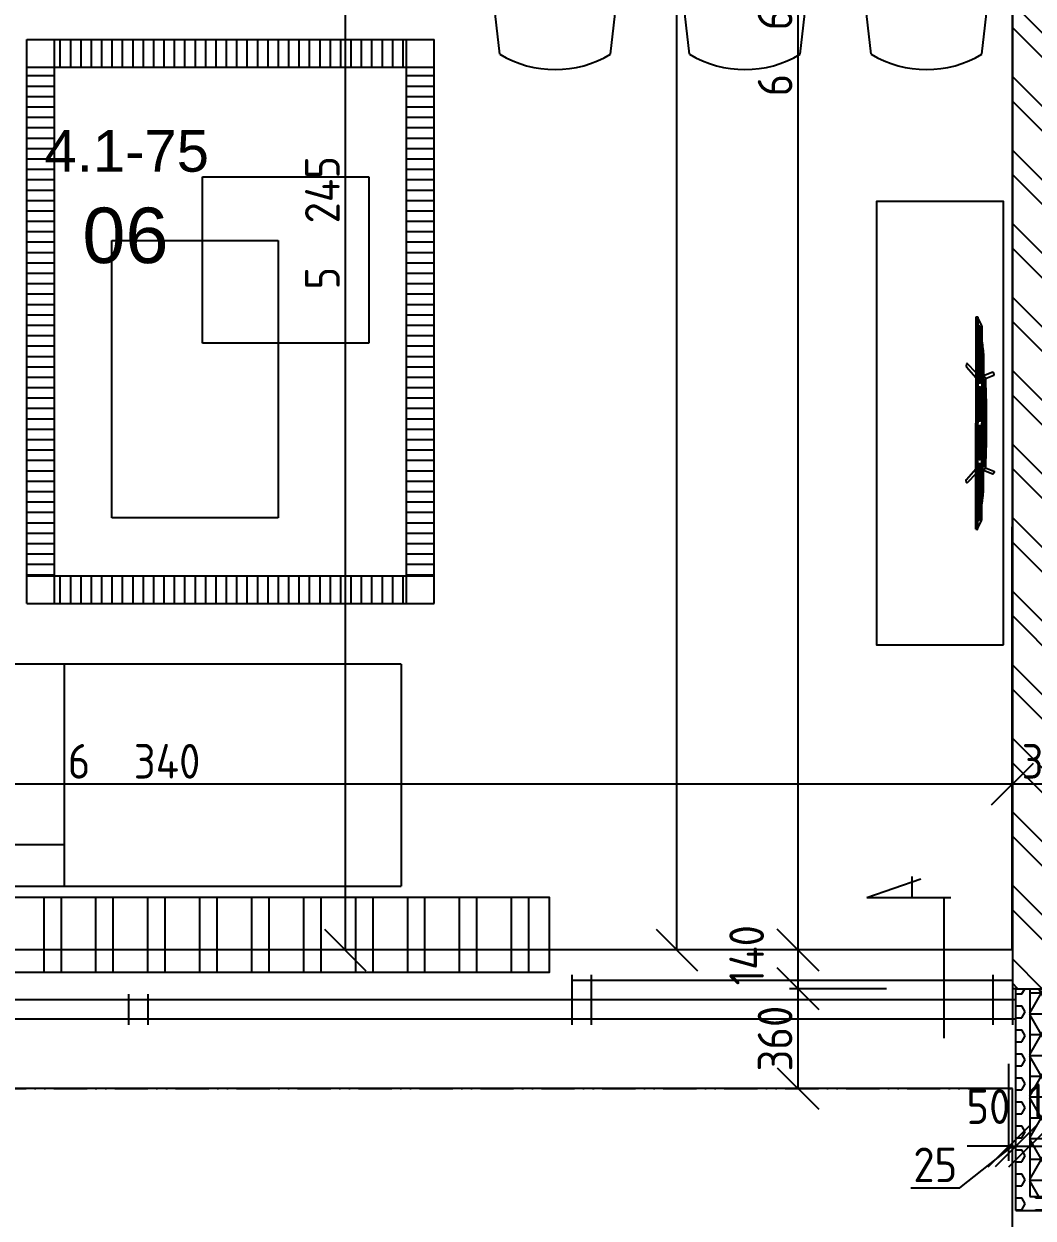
# Model space of a CAD drawing. Extents: x 4511820 to 5180432, y -1526536 to -944957.
# Drawn here: x 5010473 to 5014116, y -1081696 to -1077388 of the extents above; entities that cross this region are included whole.
import ezdxf

# ---------------------------------------------------------------- set-up
doc = ezdxf.new("R2010")
doc.units = 0
doc.header["$MEASUREMENT"] = 0
doc.linetypes.add('ACAD_ISO12W100', pattern=[22, 12, -3, 0.5, -3, 0.5, -3])
doc.layers.get('0').update_dxf_attribs({"linetype": 'CONTINUOUS'})
doc.layers.get('Defpoints').update_dxf_attribs({"color": 61, "linetype": 'CONTINUOUS'})
for name, color, linetype in [('KÓTY', 4, 'CONTINUOUS'), ('MÚRY', 1, 'CONTINUOUS'), ('OKNÁ', 143, 'CONTINUOUS'), ('Plochy', 41, 'CONTINUOUS'), ('POPIS', 7, 'CONTINUOUS'), ('TENKÁ', 7, 'CONTINUOUS'), ('Z-Kúrenie', 101, 'CONTINUOUS'), ('ZARIADENIE', 47, 'CONTINUOUS'), ('ŠRAFY', 82, 'CONTINUOUS')]:
    doc.layers.add(name, color=color, linetype=linetype)
doc.styles.add('ARIAL', font='arial.ttf')
doc.styles.add('STYLE1', font='isocp.shx')
doc.dimstyles.new('STANDARD-50', dxfattribs={"dimtxt": 125, "dimasz": 150, "dimexe": 10, "dimexo": 200, "dimgap": 20, "dimtad": 1, "dimdsep": 46, "dimlunit": 6, "dimtxsty": 'STYLE1', "dimblk1": 'OBLIQUE', "dimblk2": 'OBLIQUE', "dimsah": 1, "dimcen": 2.5, "dimse1": 1, "dimse2": 1, "dimadec": 0, "dimazin": 0, "dimtfac": 1, "dimtmove": 1, "dimatfit": 3, "dimldrblk": 'OBLIQUE', "dimfxl": 1, "dimtolj": 1, "dimtzin": 0, "dimarcsym": 0})

# ---------------------------------------------------------------- blocks, each defined once
blk = doc.blocks.new('_OBLIQUE')
at = {"color": 0, "linetype": 'ByBlock'}
blk.add_line((-0.5, -0.5), (0.5, 0.5), dxfattribs=at)
blk = doc.blocks.new('*D13200')
at = {"layer": 'Defpoints', "color": 0}
for p in [(4981761, -1079768.2), (5040921, -1079768.2), (5040921, -1085787.9)]:
    blk.add_point(p, dxfattribs=at)
at = {"layer": 'KÓTY', "color": 0, "lineweight": -2}
blk.add_line((4981761, -1085787.9), (5040921, -1085787.9), dxfattribs=at)
at = {"layer": 'KÓTY', "color": 0, "linetype": 'ByBlock', "lineweight": -2, "xscale": 150, "yscale": 150, "zscale": 150, "rotation": 180}
blk.add_blockref('_OBLIQUE', (4981761, -1085787.9), dxfattribs=at)
at = {"layer": 'KÓTY', "color": 0, "linetype": 'ByBlock', "lineweight": -2, "xscale": 150, "yscale": 150, "zscale": 150}
blk.add_blockref('_OBLIQUE', (5040921, -1085787.9), dxfattribs=at)
at = {"layer": 'KÓTY', "color": 0, "insert": (5011341, -1085705.3), "char_height": 125, "attachment_point": 5, "style": 'STYLE1'}
blk.add_mtext('\\A1;59ﾠ160', dxfattribs=at)
blk = doc.blocks.new('*D13204')
at = {"layer": 'Defpoints', "color": 0}
for p in [(5014041, -1080803.2), (5014341, -1080803.2), (5014041, -1085087.9)]:
    blk.add_point(p, dxfattribs=at)
at = {"layer": 'KÓTY', "color": 0, "lineweight": -2}
blk.add_line((5014341, -1085087.9), (5014041, -1085087.9), dxfattribs=at)
at = {"layer": 'KÓTY', "color": 0, "linetype": 'ByBlock', "lineweight": -2, "xscale": 150, "yscale": 150, "zscale": 150, "rotation": 180}
blk.add_blockref('_OBLIQUE', (5014041, -1085087.9), dxfattribs=at)
at = {"layer": 'KÓTY', "color": 0, "linetype": 'ByBlock', "lineweight": -2, "xscale": 150, "yscale": 150, "zscale": 150}
blk.add_blockref('_OBLIQUE', (5014341, -1085087.9), dxfattribs=at)
at = {"layer": 'KÓTY', "color": 0, "insert": (5014191, -1085005.4), "char_height": 125, "attachment_point": 5, "style": 'STYLE1'}
blk.add_mtext('\\A1;300', dxfattribs=at)
blk = doc.blocks.new('*D13205')
at = {"layer": 'Defpoints', "color": 0}
for p in [(5007701, -1080728.2), (5014041, -1080803.2), (5007701, -1085087.9)]:
    blk.add_point(p, dxfattribs=at)
at = {"layer": 'KÓTY', "color": 0, "lineweight": -2}
blk.add_line((5014041, -1085087.9), (5007701, -1085087.9), dxfattribs=at)
at = {"layer": 'KÓTY', "color": 0, "linetype": 'ByBlock', "lineweight": -2, "xscale": 150, "yscale": 150, "zscale": 150, "rotation": 180}
blk.add_blockref('_OBLIQUE', (5007701, -1085087.9), dxfattribs=at)
at = {"layer": 'KÓTY', "color": 0, "linetype": 'ByBlock', "lineweight": -2, "xscale": 150, "yscale": 150, "zscale": 150}
blk.add_blockref('_OBLIQUE', (5014041, -1085087.9), dxfattribs=at)
at = {"layer": 'KÓTY', "color": 0, "insert": (5010871, -1085005.3), "char_height": 125, "attachment_point": 5, "style": 'STYLE1'}
blk.add_mtext('\\A1;6ﾠ340', dxfattribs=at)
blk = doc.blocks.new('stol 1900')
at = {"layer": 'ZARIADENIE', "ltscale": 0.25}
for p, q in [((4397518.8, -1339724.1), (4397468.8, -1340168.2)), ((4397918.8, -1339724.1), (4397968.8, -1340168.2)), ((4398203.5, -1339724.1), (4398153.5, -1340168.2)), ((4398603.5, -1339724.1), (4398653.5, -1340168.2)), ((4398859.2, -1339724.1), (4398809.2, -1340168.2)), ((4399259.2, -1339724.1), (4399309.2, -1340168.2)), ((4397968.8, -1340168.2), (4397468.8, -1340168.2)), ((4398153.5, -1340168.2), (4398653.5, -1340168.2)), ((4398809.2, -1340168.2), (4399309.2, -1340168.2)), ((4399339, -1340237.9), (4397439, -1340237.9)), ((4397439, -1341237.9), (4397439, -1340237.9)), ((4399339, -1341237.9), (4399339, -1340237.9)), ((4399339, -1341237.9), (4397439, -1341237.9)), ((4397518.8, -1341751.6), (4397468.8, -1341307.5)), ((4397968.8, -1341307.5), (4397468.8, -1341307.5)), ((4397918.8, -1341751.6), (4397968.8, -1341307.5)), ((4398203.5, -1341751.6), (4398153.5, -1341307.5)), ((4398153.5, -1341307.5), (4398653.5, -1341307.5)), ((4398603.5, -1341751.6), (4398653.5, -1341307.5)), ((4398859.2, -1341751.6), (4398809.2, -1341307.5)), ((4398809.2, -1341307.5), (4399309.2, -1341307.5)), ((4399259.2, -1341751.6), (4399309.2, -1341307.5))]:
    blk.add_line(p, q, dxfattribs=at)
for centre, start, end in [((4397718.8, -1340054.1), 58.7834, 121.2166), ((4398403.5, -1340054.1), 58.7834, 121.2166), ((4399059.2, -1340054.1), 58.7834, 121.2166), ((4397718.8, -1341421.6), 238.7834, 301.2166), ((4398403.5, -1341421.6), 238.7834, 301.2166), ((4399059.2, -1341421.6), 238.7834, 301.2166)]:
    blk.add_arc(centre, 385.9, start, end, dxfattribs=at)
blk = doc.blocks.new('Tv06_top_cad-block.com')
at = {"color": 0}
for points in [[(-161.1, -3.4), (-173.3, 26.2, 0.359324), (-175.3, 27.3, 0.097501), (-182.8, 24.2, 0.350578), (-183.5, 22.1), (-171.1, -10.4)], [(161.1, -3.4), (173.3, 26.2, -0.359324), (175.3, 27.3, -0.097501), (182.8, 24.2, -0.350578), (183.5, 22.1), (171.1, -10.4)], [(-381.9, -38.8, -0.13121), (-383.2, -32.7, -0.169032), (-383, -32.3), (-381.8, -31.1, -0.205713), (-381.3, -30.9), (-378.5, -30.9, 0.118206), (-376.2, -30.4), (-351.4, -18.4, -0.105648), (-345.8, -17), (0, -17)], [(-339.3, -21.2), (-339.3, -21.2, 0.099639), (-344.3, -22.2), (-349.2, -24.6, 0.215889), (-350.7, -26.3, 0.476075), (-349.4, -28, 0.244765)], [(-295.5, -17), (-282, -15, -0.02037), (-255.8, -12, -0.012056), (-227.2, -10.7), (-169.3, -10.7)], [(-182.5, -38.8), (-214.4, -69.1, 0.250582), (-215, -71, 0.266718), (-214.3, -71.9, 0.084688)], [(-214.3, -71.9), (-207.3, -73.1, 0.211205), (-203.3, -72.1), (-165.2, -38.8)], [(-181.8, -17), (-178.5, -14, -0.213415), (-177.3, -13.6), (0, -13.6)], [(-172.1, -13.6, -0.072098), (-159.2, -3, -0.121861), (-158.4, -2.8)], [(-170.1, -10.6, -0.053076), (-160.2, -2.9), (-158.4, -2.8)], [(-147.6, -13.6), (-147.6, -7.5, -0.414214), (-147.4, -7.3), (-146.5, -7.3, -0.414214), (-146.3, -7.5), (-146.3, -13.6)], [(-146.8, -28, 0.414214), (-145, -26.2), (-145, -23, 0.414214), (-146.8, -21.2)], [(-143.9, -13.6), (-143.9, -7.5, -0.414214), (-143.7, -7.3), (-142.7, -7.3, -0.414214), (-142.6, -7.5), (-142.6, -13.6)], [(-140.2, -13.6), (-140.2, -7.5, -0.414214), (-140, -7.3), (-139, -7.3, -0.414214), (-138.8, -7.5), (-138.8, -13.6)], [(-136.4, -13.6), (-136.4, -7.5, -0.414214), (-136.3, -7.3), (-135.3, -7.3, -0.414214), (-135.1, -7.5), (-135.1, -13.6)], [(-132.7, -13.6), (-132.7, -7.5, -0.414214), (-132.5, -7.3), (-131.6, -7.3, -0.414214), (-131.4, -7.5), (-131.4, -13.6)], [(-128.8, -28, -0.414214), (-130.6, -26.2), (-130.6, -23, -0.414214), (-128.8, -21.2)], [(-129, -13.6), (-129, -7.5, -0.414214), (-128.8, -7.3), (-127.9, -7.3, -0.414214), (-127.7, -7.5), (-127.7, -13.6)], [(-125.3, -13.6), (-125.3, -7.5, -0.414214), (-125.1, -7.3), (-124.1, -7.3, -0.414214), (-124, -7.5), (-124, -13.6)], [(-121.6, -13.6), (-121.6, -7.5, -0.414214), (-121.4, -7.3), (-120.4, -7.3, -0.414214), (-120.2, -7.5), (-120.2, -13.6)], [(-117.8, -13.6), (-117.8, -7.5, -0.414214), (-117.7, -7.3), (-116.7, -7.3, -0.414214), (-116.5, -7.5), (-116.5, -13.6)], [(-114.1, -13.6), (-114.1, -7.5, -0.414214), (-113.9, -7.3), (-113, -7.3, -0.414214), (-112.8, -7.5), (-112.8, -13.6)], [(-110.4, -13.6), (-110.4, -7.5, -0.414214), (-110.2, -7.3), (-109.3, -7.3, -0.414214), (-109.1, -7.5), (-109.1, -13.6)], [(-106.7, -13.6), (-106.7, -7.5, -0.414214), (-106.5, -7.3), (-105.5, -7.3, -0.414214), (-105.4, -7.5), (-105.4, -13.6)], [(-103, -13.6), (-103, -7.5, -0.414214), (-102.8, -7.3), (-101.8, -7.3, -0.414214), (-101.6, -7.5), (-101.6, -13.6)], [(-99.2, -13.6), (-99.2, -7.5, -0.414214), (-99.1, -7.3), (-98.1, -7.3, -0.414214), (-97.9, -7.5), (-97.9, -13.6)], [(-95.5, -13.6), (-95.5, -7.5, -0.414214), (-95.3, -7.3), (-94.4, -7.3, -0.414214), (-94.2, -7.5), (-94.2, -13.6)], [(-91.8, -13.6), (-91.8, -7.5, -0.414214), (-91.6, -7.3), (-90.7, -7.3, -0.414214), (-90.5, -7.5), (-90.5, -13.6)], [(-88.1, -13.6), (-88.1, -7.5, -0.414214), (-87.9, -7.3), (-86.9, -7.3, -0.414214), (-86.8, -7.5), (-86.8, -13.6)], [(-84.4, -13.6), (-84.4, -7.5, -0.414214), (-84.2, -7.3), (-83.2, -7.3, -0.414214), (-83, -7.5), (-83, -13.6)], [(-80.6, -13.6), (-80.6, -7.5, -0.414214), (-80.5, -7.3), (-79.5, -7.3, -0.414214), (-79.3, -7.5), (-79.3, -13.6)], [(-76.9, -13.6), (-76.9, -7.5, -0.414214), (-76.7, -7.3), (-75.8, -7.3, -0.414214), (-75.6, -7.5), (-75.6, -13.6)], [(-73.2, -13.6), (-73.2, -7.5, -0.414214), (-73, -7.3), (-72.1, -7.3, -0.414214), (-71.9, -7.5), (-71.9, -13.6)], [(-69.5, -13.6), (-69.5, -7.5, -0.414214), (-69.3, -7.3), (-68.3, -7.3, -0.414214), (-68.2, -7.5), (-68.2, -13.6)], [(-65.8, -13.6), (-65.8, -7.5, -0.414214), (-65.6, -7.3), (-64.6, -7.3, -0.414214), (-64.4, -7.5), (-64.4, -13.6)], [(-62, -13.6), (-62, -7.5, -0.414214), (-61.9, -7.3), (-60.9, -7.3, -0.414214), (-60.7, -7.5), (-60.7, -13.6)], [(-58.3, -13.6), (-58.3, -7.5, -0.414214), (-58.1, -7.3), (-57.2, -7.3, -0.414214), (-57, -7.5), (-57, -13.6)], [(-54.6, -13.6), (-54.6, -7.5, -0.414214), (-54.4, -7.3), (-53.5, -7.3, -0.414214), (-53.3, -7.5), (-53.3, -13.6)], [(-50.9, -13.6), (-50.9, -7.5, -0.414214), (-50.7, -7.3), (-49.7, -7.3, -0.414214), (-49.6, -7.5), (-49.6, -13.6)], [(-47.2, -13.6), (-47.2, -7.5, -0.414214), (-47, -7.3), (-46, -7.3, -0.414214), (-45.8, -7.5), (-45.8, -13.6)], [(-43.4, -13.6), (-43.4, -7.5, -0.414214), (-43.3, -7.3), (-42.3, -7.3, -0.414214), (-42.1, -7.5), (-42.1, -13.6)], [(-39.7, -13.6), (-39.7, -7.5, -0.414214), (-39.5, -7.3), (-38.6, -7.3, -0.414214), (-38.4, -7.5), (-38.4, -13.6)], [(-36, -13.6), (-36, -7.5, -0.414214), (-35.8, -7.3), (-34.9, -7.3, -0.414214), (-34.7, -7.5), (-34.7, -13.6)], [(-32.3, -13.6), (-32.3, -7.5, -0.414214), (-32.1, -7.3), (-31.1, -7.3, -0.414214), (-31, -7.5), (-31, -13.6)], [(-28.6, -13.6), (-28.6, -7.5, -0.414214), (-28.4, -7.3), (-27.4, -7.3, -0.414214), (-27.2, -7.5), (-27.2, -13.6)], [(-24.8, -13.6), (-24.8, -7.5, -0.414214), (-24.7, -7.3), (-23.7, -7.3, -0.414214), (-23.5, -7.5), (-23.5, -13.6)], [(-21.1, -13.6), (-21.1, -7.5, -0.414214), (-20.9, -7.3), (-20, -7.3, -0.414214), (-19.8, -7.5), (-19.8, -13.6)], [(-17.4, -13.6), (-17.4, -7.5, -0.414214), (-17.2, -7.3), (-16.3, -7.3, -0.414214), (-16.1, -7.5), (-16.1, -13.6)], [(-13.7, -13.6), (-13.7, -7.5, -0.414214), (-13.5, -7.3), (-12.5, -7.3, -0.414214), (-12.4, -7.5), (-12.4, -13.6)], [(-10, -13.6), (-10, -7.5, -0.414214), (-9.8, -7.3), (-8.8, -7.3, -0.414214), (-8.6, -7.5), (-8.6, -13.6)], [(-10, -28, 0.414214), (-8.2, -26.2), (-8.2, -23, 0.414214), (-10, -21.2)], [(-6.2, -13.6), (-6.2, -7.5, -0.414214), (-6.1, -7.3), (-5.1, -7.3, -0.414214), (-4.9, -7.5), (-4.9, -13.6)], [(-2.5, -13.6), (-2.5, -7.5, -0.414214), (-2.3, -7.3), (-1.4, -7.3, -0.414214), (-1.2, -7.5), (-1.2, -13.6)], [(181.8, -17), (178.5, -14, 0.213415), (177.3, -13.6), (0, -13.6)], [(381.9, -38.8, 0.13121), (383.2, -32.7, 0.169032), (383, -32.3), (381.8, -31.1, 0.205713), (381.3, -30.9), (378.5, -30.9, -0.118206), (376.2, -30.4), (351.4, -18.4, 0.105648), (345.8, -17), (0, -17)], [(2.5, -13.6), (2.5, -7.5, 0.414214), (2.3, -7.3), (1.4, -7.3, 0.414214), (1.2, -7.5), (1.2, -13.6)], [(6.2, -13.6), (6.2, -7.5, 0.414214), (6.1, -7.3), (5.1, -7.3, 0.414214), (4.9, -7.5), (4.9, -13.6)], [(10, -28, -0.414214), (8.2, -26.2), (8.2, -23, -0.414214), (10, -21.2)], [(10, -13.6), (10, -7.5, 0.414214), (9.8, -7.3), (8.8, -7.3, 0.414214), (8.6, -7.5), (8.6, -13.6)], [(13.7, -13.6), (13.7, -7.5, 0.414214), (13.5, -7.3), (12.5, -7.3, 0.414214), (12.4, -7.5), (12.4, -13.6)], [(17.4, -13.6), (17.4, -7.5, 0.414214), (17.2, -7.3), (16.3, -7.3, 0.414214), (16.1, -7.5), (16.1, -13.6)], [(21.1, -13.6), (21.1, -7.5, 0.414214), (20.9, -7.3), (20, -7.3, 0.414214), (19.8, -7.5), (19.8, -13.6)], [(24.8, -13.6), (24.8, -7.5, 0.414214), (24.7, -7.3), (23.7, -7.3, 0.414214), (23.5, -7.5), (23.5, -13.6)], [(28.6, -13.6), (28.6, -7.5, 0.414214), (28.4, -7.3), (27.4, -7.3, 0.414214), (27.2, -7.5), (27.2, -13.6)], [(32.3, -13.6), (32.3, -7.5, 0.414214), (32.1, -7.3), (31.1, -7.3, 0.414214), (31, -7.5), (31, -13.6)], [(36, -13.6), (36, -7.5, 0.414214), (35.8, -7.3), (34.9, -7.3, 0.414214), (34.7, -7.5), (34.7, -13.6)], [(39.7, -13.6), (39.7, -7.5, 0.414214), (39.5, -7.3), (38.6, -7.3, 0.414214), (38.4, -7.5), (38.4, -13.6)], [(43.4, -13.6), (43.4, -7.5, 0.414214), (43.3, -7.3), (42.3, -7.3, 0.414214), (42.1, -7.5), (42.1, -13.6)], [(47.2, -13.6), (47.2, -7.5, 0.414214), (47, -7.3), (46, -7.3, 0.414214), (45.8, -7.5), (45.8, -13.6)], [(50.9, -13.6), (50.9, -7.5, 0.414214), (50.7, -7.3), (49.7, -7.3, 0.414214), (49.6, -7.5), (49.6, -13.6)], [(54.6, -13.6), (54.6, -7.5, 0.414214), (54.4, -7.3), (53.5, -7.3, 0.414214), (53.3, -7.5), (53.3, -13.6)], [(58.3, -13.6), (58.3, -7.5, 0.414214), (58.1, -7.3), (57.2, -7.3, 0.414214), (57, -7.5), (57, -13.6)], [(62, -13.6), (62, -7.5, 0.414214), (61.9, -7.3), (60.9, -7.3, 0.414214), (60.7, -7.5), (60.7, -13.6)], [(65.8, -13.6), (65.8, -7.5, 0.414214), (65.6, -7.3), (64.6, -7.3, 0.414214), (64.4, -7.5), (64.4, -13.6)], [(69.5, -13.6), (69.5, -7.5, 0.414214), (69.3, -7.3), (68.3, -7.3, 0.414214), (68.2, -7.5), (68.2, -13.6)], [(73.2, -13.6), (73.2, -7.5, 0.414214), (73, -7.3), (72.1, -7.3, 0.414214), (71.9, -7.5), (71.9, -13.6)], [(76.9, -13.6), (76.9, -7.5, 0.414214), (76.7, -7.3), (75.8, -7.3, 0.414214), (75.6, -7.5), (75.6, -13.6)], [(80.6, -13.6), (80.6, -7.5, 0.414214), (80.5, -7.3), (79.5, -7.3, 0.414214), (79.3, -7.5), (79.3, -13.6)], [(84.4, -13.6), (84.4, -7.5, 0.414214), (84.2, -7.3), (83.2, -7.3, 0.414214), (83, -7.5), (83, -13.6)], [(88.1, -13.6), (88.1, -7.5, 0.414214), (87.9, -7.3), (86.9, -7.3, 0.414214), (86.8, -7.5), (86.8, -13.6)], [(91.8, -13.6), (91.8, -7.5, 0.414214), (91.6, -7.3), (90.7, -7.3, 0.414214), (90.5, -7.5), (90.5, -13.6)], [(95.5, -13.6), (95.5, -7.5, 0.414214), (95.3, -7.3), (94.4, -7.3, 0.414214), (94.2, -7.5), (94.2, -13.6)], [(99.2, -13.6), (99.2, -7.5, 0.414214), (99.1, -7.3), (98.1, -7.3, 0.414214), (97.9, -7.5), (97.9, -13.6)], [(103, -13.6), (103, -7.5, 0.414214), (102.8, -7.3), (101.8, -7.3, 0.414214), (101.6, -7.5), (101.6, -13.6)], [(106.7, -13.6), (106.7, -7.5, 0.414214), (106.5, -7.3), (105.5, -7.3, 0.414214), (105.4, -7.5), (105.4, -13.6)], [(110.4, -13.6), (110.4, -7.5, 0.414214), (110.2, -7.3), (109.3, -7.3, 0.414214), (109.1, -7.5), (109.1, -13.6)], [(114.1, -13.6), (114.1, -7.5, 0.414214), (113.9, -7.3), (113, -7.3, 0.414214), (112.8, -7.5), (112.8, -13.6)], [(117.8, -13.6), (117.8, -7.5, 0.414214), (117.7, -7.3), (116.7, -7.3, 0.414214), (116.5, -7.5), (116.5, -13.6)], [(121.6, -13.6), (121.6, -7.5, 0.414214), (121.4, -7.3), (120.4, -7.3, 0.414214), (120.2, -7.5), (120.2, -13.6)], [(125.3, -13.6), (125.3, -7.5, 0.414214), (125.1, -7.3), (124.1, -7.3, 0.414214), (124, -7.5), (124, -13.6)], [(129, -13.6), (129, -7.5, 0.414214), (128.8, -7.3), (127.9, -7.3, 0.414214), (127.7, -7.5), (127.7, -13.6)], [(128.8, -28, 0.414214), (130.6, -26.2), (130.6, -23, 0.414214), (128.8, -21.2)], [(132.7, -13.6), (132.7, -7.5, 0.414214), (132.5, -7.3), (131.6, -7.3, 0.414214), (131.4, -7.5), (131.4, -13.6)], [(136.4, -13.6), (136.4, -7.5, 0.414214), (136.3, -7.3), (135.3, -7.3, 0.414214), (135.1, -7.5), (135.1, -13.6)], [(140.2, -13.6), (140.2, -7.5, 0.414214), (140, -7.3), (139, -7.3, 0.414214), (138.8, -7.5), (138.8, -13.6)], [(143.9, -13.6), (143.9, -7.5, 0.414214), (143.7, -7.3), (142.7, -7.3, 0.414214), (142.6, -7.5), (142.6, -13.6)], [(146.8, -28, -0.414214), (145, -26.2), (145, -23, -0.414214), (146.8, -21.2)], [(147.6, -13.6), (147.6, -7.5, 0.414214), (147.4, -7.3), (146.5, -7.3, 0.414214), (146.3, -7.5), (146.3, -13.6)], [(172.1, -13.6, 0.072098), (159.2, -3, 0.121861), (158.4, -2.8)], [(170.1, -10.6, 0.053076), (160.2, -2.9), (158.4, -2.8)], [(214.3, -71.9), (207.3, -73.1, -0.211205), (203.3, -72.1), (165.2, -38.8)], [(295.5, -17), (282, -15, 0.02037), (255.8, -12, 0.012056), (227.2, -10.7), (169.3, -10.7)], [(182.5, -38.8), (214.4, -69.1, -0.250582), (215, -71, -0.266718), (214.3, -71.9, -0.084688)], [(339.3, -21.2), (339.3, -21.2, -0.099639), (344.3, -22.2), (349.2, -24.6, -0.215889), (350.7, -26.3, -0.476075), (349.4, -28, -0.244765)]]:
    blk.add_lwpolyline(points, format="xyb", dxfattribs=at)
for points in [[(-381.9, -38.8), (0, -38.8)], [(-378.5, -30.9), (0, -30.9)], [(-349.4, -28), (-146.8, -28)], [(-339.3, -21.2), (-146.8, -21.2)], [(-158.6, -6.5), (0, -6.5)], [(-128.8, -21.2), (-10, -21.2)], [(-128.8, -28), (-10, -28)], [(158.6, -6.5), (0, -6.5)], [(378.5, -30.9), (0, -30.9)], [(381.9, -38.8), (0, -38.8)], [(128.8, -21.2), (10, -21.2)], [(128.8, -28), (10, -28)], [(339.3, -21.2), (146.8, -21.2)], [(349.4, -28), (146.8, -28)]]:
    blk.add_lwpolyline(points, dxfattribs=at)
for centre, radius, start, end in [((0, -4564), 4564, 90, 91.9893), ((0, -4564), 4564, 88.0107, 90), ((-170.5, -10.1), 0.6, 200.9784, 314.0295), ((170.5, -10.1), 0.6, 225.9705, 339.0216)]:
    blk.add_arc(centre, radius, start, end, dxfattribs=at)
blk = doc.blocks.new('TV')
at = {"layer": 'ZARIADENIE', "color": 8}
blk.add_blockref('Tv06_top_cad-block.com', (4448198.7, -1316337.8), dxfattribs=at)
blk = doc.blocks.new('*D20470')
at = {"layer": 'Defpoints', "color": 0}
for p in [(5014041, -1080130.5), (5014041, -1080130.5), (5014341, -1080130.5)]:
    blk.add_point(p, dxfattribs=at)
at = {"layer": 'KÓTY', "color": 0, "lineweight": -2}
blk.add_line((5014341, -1080130.5), (5014041, -1080130.5), dxfattribs=at)
at = {"layer": 'KÓTY', "color": 0, "linetype": 'ByBlock', "lineweight": -2, "xscale": 150, "yscale": 150, "zscale": 150, "rotation": 180}
blk.add_blockref('_OBLIQUE', (5014041, -1080130.5), dxfattribs=at)
at = {"layer": 'KÓTY', "color": 0, "linetype": 'ByBlock', "lineweight": -2, "xscale": 150, "yscale": 150, "zscale": 150}
blk.add_blockref('_OBLIQUE', (5014341, -1080130.5), dxfattribs=at)
at = {"layer": 'KÓTY', "color": 0, "insert": (5014191, -1080048), "char_height": 125, "attachment_point": 5, "style": 'STYLE1'}
blk.add_mtext('\\A1;300', dxfattribs=at)
blk = doc.blocks.new('*D20471')
at = {"layer": 'Defpoints', "color": 0}
for p in [(5007701, -1080130.5), (5007701, -1080130.5), (5014041, -1080130.5)]:
    blk.add_point(p, dxfattribs=at)
at = {"layer": 'KÓTY', "color": 0, "lineweight": -2}
blk.add_line((5014041, -1080130.5), (5007701, -1080130.5), dxfattribs=at)
at = {"layer": 'KÓTY', "color": 0, "linetype": 'ByBlock', "lineweight": -2, "xscale": 150, "yscale": 150, "zscale": 150, "rotation": 180}
blk.add_blockref('_OBLIQUE', (5007701, -1080130.5), dxfattribs=at)
at = {"layer": 'KÓTY', "color": 0, "linetype": 'ByBlock', "lineweight": -2, "xscale": 150, "yscale": 150, "zscale": 150}
blk.add_blockref('_OBLIQUE', (5014041, -1080130.5), dxfattribs=at)
at = {"layer": 'KÓTY', "color": 0, "insert": (5010871, -1080047.9), "char_height": 125, "attachment_point": 5, "style": 'STYLE1'}
blk.add_mtext('\\A1;6ﾠ340', dxfattribs=at)
blk = doc.blocks.new('*D20673')
at = {"layer": 'Defpoints', "color": 0}
for p in [(5014041, -1074118.2), (5013267, -1080728.2), (5014041, -1080728.2)]:
    blk.add_point(p, dxfattribs=at)
at = {"layer": 'KÓTY', "color": 0, "lineweight": -2}
blk.add_line((5013267, -1074118.2), (5013267, -1080728.2), dxfattribs=at)
at = {"layer": 'KÓTY', "color": 0, "linetype": 'ByBlock', "lineweight": -2, "xscale": 150, "yscale": 150, "zscale": 150}
for p, rotation in [((5013267, -1074118.2), 90), ((5013267, -1080728.2), 270)]:
    blk.add_blockref('_OBLIQUE', p, dxfattribs=dict(at, rotation=rotation))
at = {"layer": 'KÓTY', "color": 0, "insert": (5013184.5, -1077423.2), "char_height": 125, "attachment_point": 5, "rotation": 90, "style": 'STYLE1'}
blk.add_mtext('\\A1;6ﾠ610', dxfattribs=at)
blk = doc.blocks.new('*D20674')
at = {"layer": 'Defpoints', "color": 0}
for p in [(5014041, -1080728.2), (5013267, -1080868.2), (5014041, -1080868.2)]:
    blk.add_point(p, dxfattribs=at)
at = {"layer": 'KÓTY', "color": 0, "lineweight": -2}
blk.add_line((5013267, -1080728.2), (5013267, -1080868.2), dxfattribs=at)
at = {"layer": 'KÓTY', "color": 0, "linetype": 'ByBlock', "lineweight": -2, "xscale": 150, "yscale": 150, "zscale": 150}
for p, rotation in [((5013267, -1080728.2), 90), ((5013267, -1080868.2), 270)]:
    blk.add_blockref('_OBLIQUE', p, dxfattribs=dict(at, rotation=rotation))
at = {"layer": 'KÓTY', "color": 0, "insert": (5013082, -1080747.4), "char_height": 125, "attachment_point": 5, "rotation": 90, "style": 'STYLE1'}
blk.add_mtext('\\A1;140', dxfattribs=at)
blk = doc.blocks.new('*D20675')
at = {"layer": 'Defpoints', "color": 0}
for p in [(5012830, -1072868.2), (5014041, -1072868.2), (5013981, -1080728.2)]:
    blk.add_point(p, dxfattribs=at)
at = {"layer": 'KÓTY', "color": 0, "lineweight": -2}
blk.add_line((5012830, -1080728.2), (5012830, -1072868.2), dxfattribs=at)
at = {"layer": 'KÓTY', "color": 0, "linetype": 'ByBlock', "lineweight": -2, "xscale": 150, "yscale": 150, "zscale": 150}
for p, rotation in [((5012830, -1072868.2), 90), ((5012830, -1080728.2), 270)]:
    blk.add_blockref('_OBLIQUE', p, dxfattribs=dict(at, rotation=rotation))
at = {"layer": 'KÓTY', "color": 0, "insert": (5012747.5, -1076798.2), "char_height": 125, "attachment_point": 5, "rotation": 90, "style": 'STYLE1'}
blk.add_mtext('\\A1;7ﾠ860', dxfattribs=at)
blk = doc.blocks.new('*D20684')
at = {"layer": 'Defpoints', "color": 0}
for p in [(5011201, -1075483.2), (5011201, -1080728.2), (5011633, -1080728.2)]:
    blk.add_point(p, dxfattribs=at)
at = {"layer": 'KÓTY', "color": 0, "lineweight": -2}
blk.add_line((5011633, -1075483.2), (5011633, -1080728.2), dxfattribs=at)
at = {"layer": 'KÓTY', "color": 0, "linetype": 'ByBlock', "lineweight": -2, "xscale": 150, "yscale": 150, "zscale": 150}
for p, rotation in [((5011633, -1075483.2), 90), ((5011633, -1080728.2), 270)]:
    blk.add_blockref('_OBLIQUE', p, dxfattribs=dict(at, rotation=rotation))
at = {"layer": 'KÓTY', "color": 0, "insert": (5011550.5, -1078105.7), "char_height": 125, "attachment_point": 5, "rotation": 90, "style": 'STYLE1'}
blk.add_mtext('\\A1;5ﾠ245', dxfattribs=at)
blk = doc.blocks.new('*D21105')
at = {"layer": 'Defpoints', "color": 0}
for p in [(5013267, -1080868.2), (5013267, -1081228.2), (5013267, -1081228.2)]:
    blk.add_point(p, dxfattribs=at)
at = {"layer": 'KÓTY', "color": 0, "lineweight": -2}
blk.add_line((5013267, -1080868.2), (5013267, -1081228.2), dxfattribs=at)
at = {"layer": 'KÓTY', "color": 0, "linetype": 'ByBlock', "lineweight": -2, "xscale": 150, "yscale": 150, "zscale": 150}
for p, rotation in [((5013267, -1080868.2), 90), ((5013267, -1081228.2), 270)]:
    blk.add_blockref('_OBLIQUE', p, dxfattribs=dict(at, rotation=rotation))
at = {"layer": 'KÓTY', "color": 0, "insert": (5013184.5, -1081048.2), "char_height": 125, "attachment_point": 5, "rotation": 90, "style": 'STYLE1'}
blk.add_mtext('\\A1;360', dxfattribs=at)
blk = doc.blocks.new('*D47886')
at = {"layer": 'Defpoints', "color": 0}
for p in [(5014103.5, -1081436.2), (5014278.5, -1081436.2), (5014278.5, -1081436.2)]:
    blk.add_point(p, dxfattribs=at)
at = {"layer": 'KÓTY', "color": 0, "lineweight": -2}
blk.add_line((5014103.5, -1081436.2), (5014278.5, -1081436.2), dxfattribs=at)
at = {"layer": 'KÓTY', "color": 0, "linetype": 'ByBlock', "lineweight": -2, "xscale": 150, "yscale": 150, "zscale": 150, "rotation": 180}
blk.add_blockref('_OBLIQUE', (5014103.5, -1081436.2), dxfattribs=at)
at = {"layer": 'KÓTY', "color": 0, "linetype": 'ByBlock', "lineweight": -2, "xscale": 150, "yscale": 150, "zscale": 150}
blk.add_blockref('_OBLIQUE', (5014278.5, -1081436.2), dxfattribs=at)
at = {"layer": 'KÓTY', "color": 0, "insert": (5014207.5, -1081271.5), "char_height": 125, "attachment_point": 5, "style": 'STYLE1'}
blk.add_mtext('\\A1;175', dxfattribs=at)
blk = doc.blocks.new('*D47889')
at = {"layer": 'Defpoints', "color": 0}
for p in [(5014053.5, -1081436.2), (5014103.5, -1081436.2), (5014103.5, -1081436.2)]:
    blk.add_point(p, dxfattribs=at)
at = {"layer": 'KÓTY', "color": 0, "lineweight": -2}
blk.add_line((5014053.5, -1081436.2), (5014103.5, -1081436.2), dxfattribs=at)
at = {"layer": 'KÓTY', "color": 0, "linetype": 'ByBlock', "lineweight": -2, "xscale": 150, "yscale": 150, "zscale": 150, "rotation": 180}
blk.add_blockref('_OBLIQUE', (5014053.5, -1081436.2), dxfattribs=at)
at = {"layer": 'KÓTY', "color": 0, "linetype": 'ByBlock', "lineweight": -2, "xscale": 150, "yscale": 150, "zscale": 150}
blk.add_blockref('_OBLIQUE', (5014103.5, -1081436.2), dxfattribs=at)
at = {"layer": 'KÓTY', "color": 0, "insert": (5013954.5, -1081293.5), "char_height": 125, "attachment_point": 5, "style": 'STYLE1'}
blk.add_mtext('\\A1;50', dxfattribs=at)
blk = doc.blocks.new('*D47890')
at = {"layer": 'Defpoints', "color": 0}
for p in [(5014028.5, -1080868.2), (5014053.5, -1080868.2), (5014053.5, -1081436.2)]:
    blk.add_point(p, dxfattribs=at)
at = {"layer": 'KÓTY', "color": 0, "lineweight": -2}
for p, q in [((5013851.5, -1081586), (5014041, -1081436.2)), ((5014028.5, -1081436.2), (5013878.5, -1081436.2)), ((5014028.5, -1081436.2), (5014053.5, -1081436.2)), ((5014053.5, -1081436.2), (5014203.5, -1081436.2)), ((5013674, -1081586), (5013851.5, -1081586))]:
    blk.add_line(p, q, dxfattribs=at)
at = {"layer": 'KÓTY', "color": 0, "linetype": 'ByBlock', "lineweight": -2, "xscale": 150, "yscale": 150, "zscale": 150}
blk.add_blockref('_OBLIQUE', (5014028.5, -1081436.2), dxfattribs=at)
at = {"layer": 'KÓTY', "color": 0, "linetype": 'ByBlock', "lineweight": -2, "xscale": 150, "yscale": 150, "zscale": 150, "rotation": 180}
blk.add_blockref('_OBLIQUE', (5014053.5, -1081436.2), dxfattribs=at)
at = {"layer": 'KÓTY', "color": 0, "insert": (5013762.8, -1081503.5), "char_height": 125, "attachment_point": 5, "style": 'STYLE1'}
blk.add_mtext('\\A1;25', dxfattribs=at)
blk = doc.blocks.new('*D47894')
at = {"layer": 'Defpoints', "color": 0}
for p in [(5014041, -1081698.2), (5014237.8, -1081698.2), (5014041, -1083848.2)]:
    blk.add_point(p, dxfattribs=at)
at = {"layer": 'KÓTY', "color": 0, "lineweight": -2}
blk.add_line((5014237.8, -1083848.2), (5014237.8, -1081698.2), dxfattribs=at)
at = {"layer": 'KÓTY', "color": 0, "linetype": 'ByBlock', "lineweight": -2, "xscale": 150, "yscale": 150, "zscale": 150}
for p, rotation in [((5014237.8, -1081698.2), 90), ((5014237.8, -1083848.2), 270)]:
    blk.add_blockref('_OBLIQUE', p, dxfattribs=dict(at, rotation=rotation))
at = {"layer": 'KÓTY', "color": 0, "insert": (5014155.3, -1082773.2), "char_height": 125, "attachment_point": 5, "rotation": 90, "style": 'STYLE1'}
blk.add_mtext('\\A1;2ﾠ150', dxfattribs=at)

msp = doc.modelspace()

# ---------------------------------------------------------------- hatches: boundary and pattern name
at = {"layer": 'Z-Kúrenie', "linetype": 'Continuous'}
h = msp.add_hatch(dxfattribs=at)
h.set_pattern_fill('ANSI32', color=256, scale=500, angle=225)
h.set_pattern_definition([(270, (3889170.8, -6167419.67), (187.5, -3e-14), []), (270, (3889108.3, -6167482.17), (187.5, -3e-14), [])])
h.paths.add_polyline_path([(5009370, -1080808.172), (5012370, -1080808.172), (5012370, -1080539.172), (5009370, -1080539.172)])
at = {"layer": 'ŠRAFY'}
h = msp.add_hatch(dxfattribs=at)
h.set_pattern_fill('ANSI32', color=256, scale=500, angle=90)
h.set_pattern_definition([(135, (515810.9, 44482.1), (-132.5825215, -132.5825215), []), (135, (515810.9, 44570.48), (-132.5825215, -132.5825215), [])])
h.paths.add_polyline_path([(5014041, -1074118.172), (5014041, -1080868.172), (5014341, -1080868.172), (5014341, -1077263.172), (5014341, -1077148.172), (5014341, -1075298.172), (5014341, -1075183.172), (5014341, -1074283.172), (5014341, -1074118.172)])
h.paths.add_polyline_path([(5014047.201, -1079922.98), (5014334.799, -1079922.98), (5014334.799, -1080172.98), (5014047.201, -1080172.98)], flags=24)
h = msp.add_hatch(dxfattribs=at)
h.set_pattern_fill('HEX', color=256, scale=200)
h.paths.add_polyline_path([(5014278.5, -1080868.172), (5014278.5, -1081618.172), (5014103.5, -1081618.172), (5014103.5, -1080868.172), (5014053.5, -1080868.172), (5014053.5, -1081668.172), (5014328.5, -1081668.172), (5014328.5, -1080868.172)])
h.paths.add_polyline_path([(5014076.25, -1081146.5), (5014338.75, -1081146.5), (5014338.75, -1081396.5), (5014076.25, -1081396.5)], flags=9)
at = {"layer": 'ŠRAFY', "ltscale": 0.25}
h = msp.add_hatch(dxfattribs=at)
h.set_pattern_fill('NET3', color=256, scale=600)
h.set_pattern_definition([(0, (487257.18, 67666.36), (0, 75), []), (60, (487257.18, 67666.36), (-64.9519053, 37.5), []), (120, (487257.18, 67666.36), (-64.9519053, -37.5), [])])
h.paths.add_polyline_path([(5014103.5, -1080868.172), (5014103.5, -1081618.172), (5014278.5, -1081618.172), (5014278.5, -1080868.172)])
h.paths.add_polyline_path([(5014076.25, -1081146.5), (5014338.75, -1081146.5), (5014338.75, -1081396.5), (5014076.25, -1081396.5)], flags=9)

# ---------------------------------------------------------------- linework, layer by layer
at = {"layer": 'KÓTY', "ltscale": 0.25}
msp.add_line((5013586.657, -1080868.172), (5013236.657, -1080868.172), dxfattribs=at)
msp.add_line((5013586.657, -1080868.172), (5013236.657, -1080868.172), dxfattribs=at)
at = {"layer": 'KÓTY', "ltscale": 25}
msp.add_line((5014028.5, -1081489.575), (5014028.5, -1081139.575), dxfattribs=at)
at = {"layer": 'MÚRY'}
for p, q in [((5014041, -1074118.172), (5014041, -1080868.172)), ((5014053.5, -1080868.172), (5014041, -1080868.172)), ((5014053.5, -1081668.172), (5014053.5, -1080868.172)), ((5014053.5, -1081668.172), (5014328.5, -1081668.172))]:
    msp.add_line(p, q, dxfattribs=at)
at = {"layer": 'OKNÁ', "ltscale": 0.25}
for p, q in [((5013711, -1080473.5), (5013515.5, -1080540.5)), ((5013678, -1080464), (5013678, -1080540.5)), ((5013819.5, -1080540.5), (5013515.5, -1080540.5)), ((5013794.5, -1081046.5), (5013794.5, -1080540.5)), ((5012451, -1080818.172), (5012451, -1080928.172)), ((5012521, -1080818.172), (5012521, -1080928.172)), ((5012521, -1080818.172), (5012521, -1080928.172)), ((5013971, -1080818.172), (5013971, -1080928.172)), ((5014041, -1080818.172), (5014041, -1080928.172)), ((5014041, -1080838.172), (5012451, -1080838.172)), ((5013971, -1080868.172), (5013971, -1080978.172)), ((5014041, -1080868.172), (5014041, -1080978.172)), ((5014053.5, -1080908.172), (5000748.5, -1080908.172)), ((5010851, -1080888.172), (5010851, -1080998.172)), ((5010851, -1080888.172), (5010851, -1080998.172)), ((5010921, -1080888.172), (5010921, -1080998.172)), ((5012451, -1080888.172), (5012451, -1080998.172)), ((5012521, -1080888.172), (5012521, -1080998.172)), ((5012521, -1080888.172), (5012521, -1080998.172)), ((5013971, -1080888.172), (5013971, -1080998.172)), ((5014041, -1080888.172), (5014041, -1080998.172)), ((5014041, -1080888.172), (5014041, -1080998.172)), ((5014041, -1080888.172), (5014041, -1080998.172)), ((5014041, -1080888.172), (5014041, -1080998.172)), ((5014053.5, -1080978.172), (5000748.5, -1080978.172))]:
    msp.add_line(p, q, dxfattribs=at)
at = {"layer": 'Plochy'}
for points in [[(5007701, -1080728.172), (5007701, -1076208.172), (5008216, -1076208.172), (5008216, -1075118.172), (5007701, -1075118.172), (5007701, -1074733.172), (5011086, -1074733.172), (5011086, -1075483.172), (5011201, -1075483.172), (5011201, -1074618.172), (5014041, -1074618.172), (5014039, -1080728.172)], [(5014041, -1081228.172), (5000811, -1081228.172), (5000811, -1083878.172), (5014041, -1083878.172)]]:
    msp.add_lwpolyline(points, close=True, dxfattribs=at)
at = {"layer": 'TENKÁ', "linetype": 'ACAD_ISO12W100', "ltscale": 10}
for p, q in [((5014041, -1080728.172), (5007699, -1080728.172)), ((4981761, -1081228.172), (5014053.5, -1081228.172))]:
    msp.add_line(p, q, dxfattribs=at)
at = {"layer": 'TENKÁ'}
for p, q in [((5014053.5, -1080868.172), (5014328.5, -1080868.172)), ((5014103.5, -1080868.172), (5014103.5, -1081618.172)), ((5014103.5, -1081618.172), (5014278.5, -1081618.172))]:
    msp.add_line(p, q, dxfattribs=at)
at = {"layer": 'Z-Kúrenie', "linetype": 'Continuous'}
msp.add_lwpolyline([(5009370, -1080539.172), (5009370, -1080808.172), (5012370, -1080808.172), (5012370, -1080539.172)], close=True, dxfattribs=at)
at = {"layer": 'ZARIADENIE', "color": 66, "ltscale": 0.25}
for p, q in [((5010483.244, -1077443.921), (5011953.645, -1077443.921)), ((5010483.244, -1079478.498), (5010483.244, -1077443.921)), ((5010583.244, -1079478.498), (5010583.244, -1077443.921)), ((5010603.378, -1077443.921), (5010603.378, -1077543.921)), ((5010640.878, -1077443.921), (5010640.878, -1077543.921)), ((5010678.378, -1077443.921), (5010678.378, -1077543.921)), ((5010715.878, -1077443.921), (5010715.878, -1077543.921)), ((5010753.378, -1077443.921), (5010753.378, -1077543.921)), ((5010790.878, -1077443.921), (5010790.878, -1077543.921)), ((5010828.378, -1077443.921), (5010828.378, -1077543.921)), ((5010865.878, -1077443.921), (5010865.878, -1077543.921)), ((5010903.378, -1077443.921), (5010903.378, -1077543.921)), ((5010940.878, -1077443.921), (5010940.878, -1077543.921)), ((5010978.378, -1077443.921), (5010978.378, -1077543.921)), ((5011015.878, -1077443.921), (5011015.878, -1077543.921)), ((5011053.378, -1077443.921), (5011053.378, -1077543.921)), ((5011090.878, -1077443.921), (5011090.878, -1077543.921)), ((5011128.378, -1077443.921), (5011128.378, -1077543.921)), ((5011165.878, -1077443.921), (5011165.878, -1077543.921)), ((5011203.378, -1077443.921), (5011203.378, -1077543.921)), ((5011240.878, -1077443.921), (5011240.878, -1077543.921)), ((5011278.378, -1077443.921), (5011278.378, -1077543.921)), ((5011315.878, -1077443.921), (5011315.878, -1077543.921)), ((5011353.378, -1077443.921), (5011353.378, -1077543.921)), ((5011390.878, -1077443.921), (5011390.878, -1077543.921)), ((5011428.378, -1077443.921), (5011428.378, -1077543.921)), ((5011465.878, -1077443.921), (5011465.878, -1077543.921)), ((5011503.378, -1077443.921), (5011503.378, -1077543.921)), ((5011540.878, -1077443.921), (5011540.878, -1077543.921)), ((5011578.378, -1077443.921), (5011578.378, -1077543.921)), ((5011615.878, -1077443.921), (5011615.878, -1077543.921)), ((5011653.378, -1077443.921), (5011653.378, -1077543.921)), ((5011690.878, -1077443.921), (5011690.878, -1077543.921)), ((5011728.378, -1077443.921), (5011728.378, -1077543.921)), ((5011765.878, -1077443.921), (5011765.878, -1077543.921)), ((5011803.378, -1077443.921), (5011803.378, -1077543.921)), ((5011840.878, -1077443.921), (5011840.878, -1077543.921)), ((5011853.645, -1079478.498), (5011853.645, -1077443.921)), ((5011953.645, -1079478.498), (5011953.645, -1077443.921)), ((5010483.244, -1077543.921), (5011953.645, -1077543.921)), ((5010583.244, -1077575.922), (5010483.244, -1077575.922)), ((5011953.645, -1077575.922), (5011853.645, -1077575.922)), ((5010583.244, -1077613.422), (5010483.244, -1077613.422)), ((5011953.645, -1077613.422), (5011853.645, -1077613.422)), ((5010583.244, -1077650.922), (5010483.244, -1077650.922)), ((5010583.244, -1077688.422), (5010483.244, -1077688.422)), ((5011953.645, -1077650.922), (5011853.645, -1077650.922)), ((5011953.645, -1077688.422), (5011853.645, -1077688.422)), ((5010583.244, -1077725.922), (5010483.244, -1077725.922)), ((5011953.645, -1077725.922), (5011853.645, -1077725.922)), ((5010583.244, -1077763.422), (5010483.244, -1077763.422)), ((5011953.645, -1077763.422), (5011853.645, -1077763.422)), ((5010583.244, -1077800.922), (5010483.244, -1077800.922)), ((5011953.645, -1077800.922), (5011853.645, -1077800.922)), ((5010583.244, -1077838.422), (5010483.244, -1077838.422)), ((5011953.645, -1077838.422), (5011853.645, -1077838.422)), ((5010583.244, -1077875.922), (5010483.244, -1077875.922)), ((5011953.645, -1077875.922), (5011853.645, -1077875.922)), ((5010583.244, -1077913.422), (5010483.244, -1077913.422)), ((5011953.645, -1077913.422), (5011853.645, -1077913.422)), ((5010583.244, -1077950.922), (5010483.244, -1077950.922)), ((5010583.244, -1077988.422), (5010483.244, -1077988.422)), ((5011953.645, -1077950.922), (5011853.645, -1077950.922)), ((5011953.645, -1077988.422), (5011853.645, -1077988.422)), ((5010583.244, -1078025.922), (5010483.244, -1078025.922)), ((5011953.645, -1078025.922), (5011853.645, -1078025.922)), ((5010583.244, -1078063.422), (5010483.244, -1078063.422)), ((5011953.645, -1078063.422), (5011853.645, -1078063.422)), ((5010583.244, -1078100.922), (5010483.244, -1078100.922)), ((5011953.645, -1078100.922), (5011853.645, -1078100.922)), ((5010583.244, -1078138.422), (5010483.244, -1078138.422)), ((5011953.645, -1078138.422), (5011853.645, -1078138.422)), ((5010583.244, -1078175.922), (5010483.244, -1078175.922)), ((5011953.645, -1078175.922), (5011853.645, -1078175.922)), ((5010583.244, -1078213.422), (5010483.244, -1078213.422)), ((5011953.645, -1078213.422), (5011853.645, -1078213.422)), ((5010583.244, -1078250.922), (5010483.244, -1078250.922)), ((5010583.244, -1078288.422), (5010483.244, -1078288.422)), ((5011953.645, -1078250.922), (5011853.645, -1078250.922)), ((5011953.645, -1078288.422), (5011853.645, -1078288.422)), ((5010583.244, -1078325.922), (5010483.244, -1078325.922)), ((5011953.645, -1078325.922), (5011853.645, -1078325.922)), ((5010583.244, -1078363.422), (5010483.244, -1078363.422)), ((5011953.645, -1078363.422), (5011853.645, -1078363.422)), ((5010583.244, -1078400.922), (5010483.244, -1078400.922)), ((5011953.645, -1078400.922), (5011853.645, -1078400.922)), ((5010583.244, -1078438.422), (5010483.244, -1078438.422)), ((5011953.645, -1078438.422), (5011853.645, -1078438.422)), ((5010583.244, -1078475.922), (5010483.244, -1078475.922)), ((5011953.645, -1078475.922), (5011853.645, -1078475.922)), ((5010583.244, -1078513.422), (5010483.244, -1078513.422)), ((5010583.244, -1078550.922), (5010483.244, -1078550.922)), ((5011953.645, -1078513.422), (5011853.645, -1078513.422)), ((5011953.645, -1078550.922), (5011853.645, -1078550.922)), ((5010583.244, -1078588.422), (5010483.244, -1078588.422)), ((5011953.645, -1078588.422), (5011853.645, -1078588.422)), ((5010583.244, -1078625.922), (5010483.244, -1078625.922)), ((5011953.645, -1078625.922), (5011853.645, -1078625.922)), ((5010583.244, -1078663.422), (5010483.244, -1078663.422)), ((5011953.645, -1078663.422), (5011853.645, -1078663.422)), ((5010583.244, -1078700.922), (5010483.244, -1078700.922)), ((5011953.645, -1078700.922), (5011853.645, -1078700.922)), ((5010583.244, -1078738.422), (5010483.244, -1078738.422)), ((5011953.645, -1078738.422), (5011853.645, -1078738.422)), ((5010583.244, -1078775.922), (5010483.244, -1078775.922)), ((5011953.645, -1078775.922), (5011853.645, -1078775.922)), ((5010583.244, -1078813.422), (5010483.244, -1078813.422)), ((5010583.244, -1078850.922), (5010483.244, -1078850.922)), ((5011953.645, -1078813.422), (5011853.645, -1078813.422)), ((5011953.645, -1078850.922), (5011853.645, -1078850.922)), ((5010583.244, -1078888.422), (5010483.244, -1078888.422)), ((5011953.645, -1078888.422), (5011853.645, -1078888.422)), ((5010583.244, -1078925.922), (5010483.244, -1078925.922)), ((5011953.645, -1078925.922), (5011853.645, -1078925.922)), ((5010583.244, -1078963.422), (5010483.244, -1078963.422)), ((5011953.645, -1078963.422), (5011853.645, -1078963.422)), ((5010583.244, -1079000.922), (5010483.244, -1079000.922)), ((5011953.645, -1079000.922), (5011853.645, -1079000.922)), ((5010583.244, -1079038.422), (5010483.244, -1079038.422)), ((5011953.645, -1079038.422), (5011853.645, -1079038.422)), ((5010583.244, -1079075.922), (5010483.244, -1079075.922)), ((5011953.645, -1079075.922), (5011853.645, -1079075.922)), ((5010583.244, -1079113.422), (5010483.244, -1079113.422)), ((5010583.244, -1079150.922), (5010483.244, -1079150.922)), ((5011953.645, -1079113.422), (5011853.645, -1079113.422)), ((5011953.645, -1079150.922), (5011853.645, -1079150.922)), ((5010583.244, -1079188.422), (5010483.244, -1079188.422)), ((5011953.645, -1079188.422), (5011853.645, -1079188.422)), ((5010583.244, -1079225.922), (5010483.244, -1079225.922)), ((5011953.645, -1079225.922), (5011853.645, -1079225.922)), ((5010583.244, -1079263.422), (5010483.244, -1079263.422)), ((5011953.645, -1079263.422), (5011853.645, -1079263.422)), ((5010583.244, -1079300.922), (5010483.244, -1079300.922)), ((5011953.645, -1079300.922), (5011853.645, -1079300.922)), ((5010583.244, -1079338.422), (5010483.244, -1079338.422)), ((5011953.645, -1079338.422), (5011853.645, -1079338.422)), ((5010583.244, -1079375.922), (5010483.244, -1079375.922)), ((5010483.244, -1079378.498), (5011953.645, -1079378.498)), ((5010603.378, -1079378.498), (5010603.378, -1079478.498)), ((5010640.878, -1079378.498), (5010640.878, -1079478.498)), ((5010678.378, -1079378.498), (5010678.378, -1079478.498)), ((5010715.878, -1079378.498), (5010715.878, -1079478.498)), ((5010753.378, -1079378.498), (5010753.378, -1079478.498)), ((5010790.878, -1079378.498), (5010790.878, -1079478.498)), ((5010828.378, -1079378.498), (5010828.378, -1079478.498)), ((5010865.878, -1079378.498), (5010865.878, -1079478.498)), ((5010903.378, -1079378.498), (5010903.378, -1079478.498)), ((5010940.878, -1079378.498), (5010940.878, -1079478.498)), ((5010978.378, -1079378.498), (5010978.378, -1079478.498)), ((5011015.878, -1079378.498), (5011015.878, -1079478.498)), ((5011053.378, -1079378.498), (5011053.378, -1079478.498)), ((5011090.878, -1079378.498), (5011090.878, -1079478.498)), ((5011128.378, -1079378.498), (5011128.378, -1079478.498)), ((5011165.878, -1079378.498), (5011165.878, -1079478.498)), ((5011203.378, -1079378.498), (5011203.378, -1079478.498)), ((5011240.878, -1079378.498), (5011240.878, -1079478.498)), ((5011278.378, -1079378.498), (5011278.378, -1079478.498)), ((5011315.878, -1079378.498), (5011315.878, -1079478.498)), ((5011353.378, -1079378.498), (5011353.378, -1079478.498)), ((5011390.878, -1079378.498), (5011390.878, -1079478.498)), ((5011428.378, -1079378.498), (5011428.378, -1079478.498)), ((5011465.878, -1079378.498), (5011465.878, -1079478.498)), ((5011503.378, -1079378.498), (5011503.378, -1079478.498)), ((5011540.878, -1079378.498), (5011540.878, -1079478.498)), ((5011578.378, -1079378.498), (5011578.378, -1079478.498)), ((5011615.878, -1079378.498), (5011615.878, -1079478.498)), ((5011653.378, -1079378.498), (5011653.378, -1079478.498)), ((5011690.878, -1079378.498), (5011690.878, -1079478.498)), ((5011728.378, -1079378.498), (5011728.378, -1079478.498)), ((5011765.878, -1079378.498), (5011765.878, -1079478.498)), ((5011803.378, -1079378.498), (5011803.378, -1079478.498)), ((5011840.878, -1079378.498), (5011840.878, -1079478.498)), ((5011953.645, -1079375.922), (5011853.645, -1079375.922)), ((5010483.244, -1079478.498), (5011953.645, -1079478.498))]:
    msp.add_line(p, q, dxfattribs=at)
at = {"layer": 'ZARIADENIE', "color": 45, "ltscale": 0.25}
for p, q in [((5011118.192, -1078539.878), (5011118.192, -1077939.878)), ((5011118.192, -1077939.878), (5011718.192, -1077939.878)), ((5011718.192, -1077939.878), (5011718.192, -1078539.878)), ((5010790.453, -1078169.641), (5011390.453, -1078169.641)), ((5010790.453, -1079169.641), (5010790.453, -1078169.641)), ((5011390.453, -1078169.641), (5011390.453, -1079169.641)), ((5011718.192, -1078539.878), (5011118.192, -1078539.878)), ((5011390.453, -1079169.641), (5010790.453, -1079169.641))]:
    msp.add_line(p, q, dxfattribs=at)
at = {"layer": 'ZARIADENIE', "color": 30, "ltscale": 0.25}
for p, q in [((5011834.989, -1079697.851), (5010265.451, -1079697.851)), ((5010618.955, -1079697.851), (5010618.955, -1080497.851)), ((5011834.989, -1079697.851), (5011834.989, -1080497.851)), ((5009615.451, -1080347.851), (5010618.955, -1080347.851)), ((5009465.451, -1080497.851), (5011834.989, -1080497.851))]:
    msp.add_line(p, q, dxfattribs=at)
at = {"layer": 'ZARIADENIE', "color": 45, "ltscale": 0.25}
msp.add_lwpolyline([(5014009, -1079628.172), (5014009, -1078028.172), (5013551.233, -1078028.172), (5013551.233, -1079628.172)], close=True, dxfattribs=at)

# ---------------------------------------------------------------- block references
at = {"layer": 'Plochy', "color": 2, "rotation": 270}
msp.add_blockref('TV', (6330285.659, 3369370.546), dxfattribs=at)
at = {"layer": 'ZARIADENIE'}
msp.add_blockref('stol 1900', (614672, 264254.684), dxfattribs=at)

# ---------------------------------------------------------------- texts
at = {"layer": 'POPIS', "lineweight": 40, "ltscale": 0.25, "style": 'ARIAL'}
for s, height, p in [('4.1-75', 150, (5010547.269, -1077921.251)), ('06', 200, (5010684.311, -1078250.751))]:
    msp.add_text(s, height=height, dxfattribs=at).set_placement(p)

# ---------------------------------------------------------------- dimensions: what is measured, and where the dimension line sits
at = {"layer": 'KÓTY'}
for base, p1, p2, picture, middle in [((5012830, -1072868.172), (5013981, -1080728.172), (5014041, -1072868.172), '*D20675', (5012747.457, -1076798.172)), ((5013267, -1080728.172), (5014041, -1074118.172), (5014041, -1080728.172), '*D20673', (5013184.457, -1077423.172)), ((5011633, -1080728.172), (5011201, -1075483.172), (5011201, -1080728.172), '*D20684', (5011550.457, -1078105.672)), ((5013267, -1080868.172), (5014041, -1080728.172), (5014041, -1080868.172), '*D20674', (5013082, -1080747.422))]:
    dim = msp.add_linear_dim(base=base, p1=p1, p2=p2, angle=90, dimstyle='STANDARD-50', dxfattribs=at)
    dim.commit()
    dim.dimension.update_dxf_attribs({"geometry": picture, "text_midpoint": middle})
for base, p1, p2, picture, middle in [((5040921, -1085787.863), (4981761, -1079768.172), (5040921, -1079768.172), '*D13200', (5011341, -1085705.321)), ((5007701, -1080130.48), (5014041, -1080130.48), (5007701, -1080130.48), '*D20471', (5010871, -1080047.938)), ((5014041, -1080130.48), (5014341, -1080130.48), (5014041, -1080130.48), '*D20470', (5014191, -1080047.98)), ((5007701, -1085087.863), (5014041, -1080803.172), (5007701, -1080728.172), '*D13205', (5010871, -1085005.321)), ((5014041, -1085087.863), (5014341, -1080803.172), (5014041, -1080803.172), '*D13204', (5014191, -1085005.363))]:
    dim = msp.add_linear_dim(base=base, p1=p1, p2=p2, dimstyle='STANDARD-50', dxfattribs=at)
    dim.commit()
    dim.dimension.update_dxf_attribs({"geometry": picture, "text_midpoint": middle})
for base, p1, p2, picture, middle in [((5013267, -1081228.172), (5013267, -1080868.172), (5013267, -1081228.172), '*D21105', (5013184.5, -1081048.172)), ((5014237.828, -1081698.172), (5014041, -1083848.172), (5014041, -1081698.172), '*D47894', (5014155.286, -1082773.172))]:
    dim = msp.add_linear_dim(base=base, p1=p1, p2=p2, angle=90, dimstyle='STANDARD-50', override={"dimtxsty": 'STYLE1', "dimldrblk": 'OBLIQUE'}, dxfattribs=at)
    dim.commit()
    dim.dimension.update_dxf_attribs({"geometry": picture, "text_midpoint": middle})
for base, p1, p2, picture, middle in [((5014053.5, -1081436.172), (5014028.5, -1080868.172), (5014053.5, -1080868.172), '*D47890', (5013831.5, -1081586)), ((5014103.5, -1081436.172), (5014053.5, -1081436.172), (5014103.5, -1081436.172), '*D47889', (5013954.5, -1081376)), ((5014278.5, -1081436.172), (5014103.5, -1081436.172), (5014278.5, -1081436.172), '*D47886', (5014207.5, -1081354))]:
    dim = msp.add_linear_dim(base=base, p1=p1, p2=p2, angle=180, dimstyle='STANDARD-50', override={"dimtxsty": 'STYLE1', "dimldrblk": 'OBLIQUE'}, dxfattribs=at)
    dim.commit()
    dim.dimension.update_dxf_attribs({"geometry": picture, "text_midpoint": middle, "dimtype": 160})

doc.saveas('drawing.dxf')
